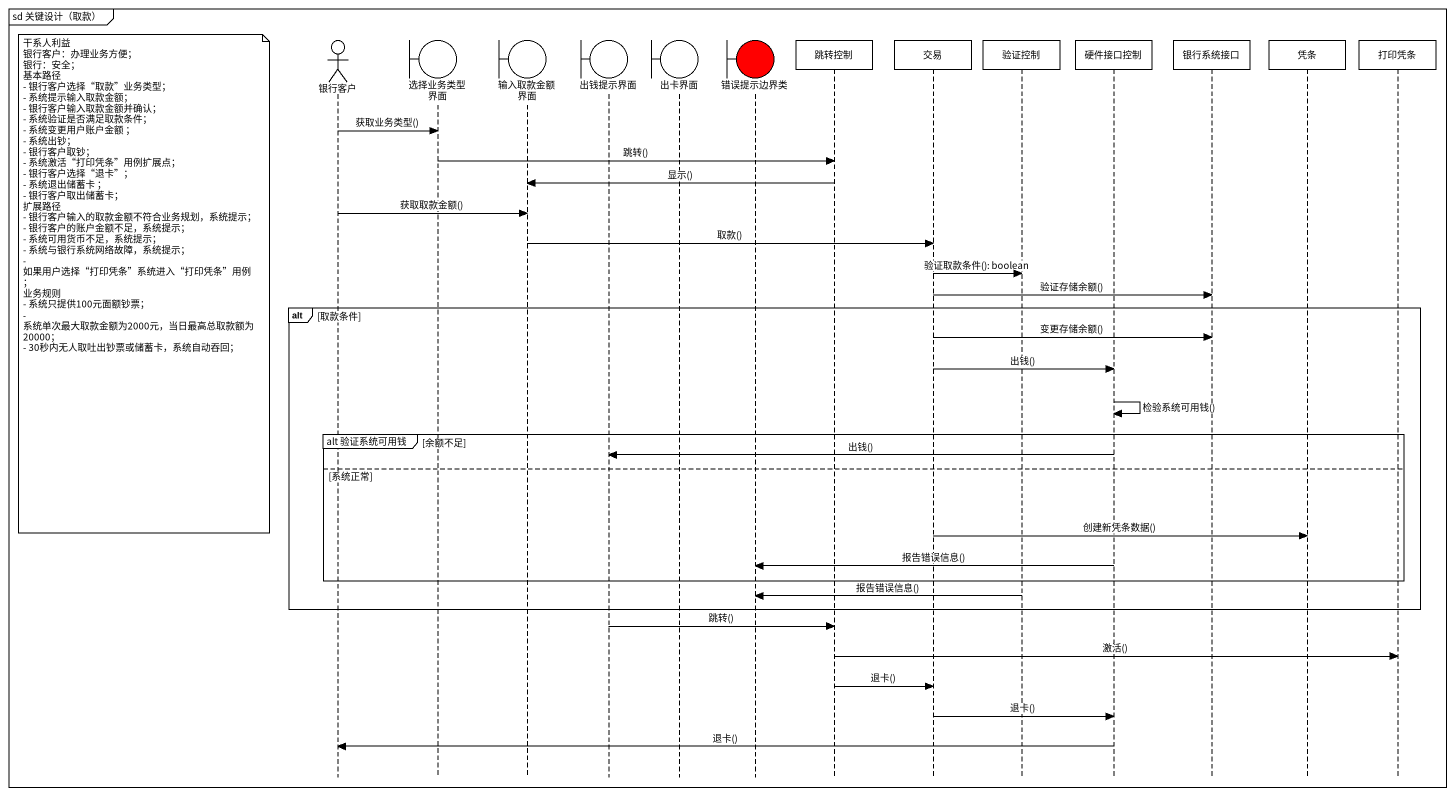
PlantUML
@startuml
mainframe sd 关键设计（取款）
hide footbox
actor 银行客户
boundary "选择业务类型 界面" as 选择业务类型_界面
boundary "输入取款金额 界面" as 输入取款金额_界面
boundary 出钱提示界面
boundary 出卡界面
boundary 错误提示边界类 #FF0000
participant 跳转控制
participant 交易
participant 验证控制
participant 硬件接口控制
participant 银行系统接口
participant 凭条
participant 打印凭条

银行客户 -> 选择业务类型_界面 : 获取业务类型()
选择业务类型_界面 -> 跳转控制 : 跳转()
跳转控制 -> 输入取款金额_界面 : 显示()
银行客户 -> 输入取款金额_界面 : 获取取款金额()
输入取款金额_界面 -> 交易 : 取款()
交易 -> 验证控制 : 验证取款条件(): boolean
note left of 银行客户
  干系人利益
  银行客户：办理业务方便；
  银行：安全；
  基本路径
  - 银行客户选择“取款”业务类型；
  - 系统提示输入取款金额；
  - 银行客户输入取款金额并确认；
  - 系统验证是否满足取款条件；
  - 系统变更用户账户金额 ；
  - 系统出钞；
  - 银行客户取钞；
  - 系统激活“打印凭条”用例扩展点；
  - 银行客户选择“退卡”；
  - 系统退出储蓄卡 ；
  - 银行客户取出储蓄卡；
  扩展路径
  - 银行客户输入的取款金额不符合业务规划，系统提示；
  - 银行客户的账户金额不足，系统提示；
  - 系统可用货币不足，系统提示；
  - 系统与银行系统网络故障，系统提示；
  - 如果用户选择“打印凭条”系统进入“打印凭条”用例；
  业务规则
  - 系统只提供100元面额钞票；
  - 系统单次最大取款金额为2000元，当日最高总取款额为20000；
  - 30秒内无人取吐出钞票或储蓄卡，系统自动吞回；
end note
交易 -> 银行系统接口 : 验证存储余额()
alt 取款条件
  交易 -> 银行系统接口 : 变更存储余额()
  交易 -> 硬件接口控制 : 出钱()
  硬件接口控制 -> 硬件接口控制 : 检验系统可用钱()
  group alt 验证系统可用钱 [余额不足]
    硬件接口控制 -> 出钱提示界面 : 出钱()
  else 系统正常
    交易 -> 凭条 : 创建新凭条数据()
    硬件接口控制 -> 错误提示边界类 : 报告错误信息()
  end
  验证控制 -> 错误提示边界类 : 报告错误信息()
end
出钱提示界面 -> 跳转控制 : 跳转()
跳转控制 -> 打印凭条 : 激活()
跳转控制 -> 交易 : 退卡()
交易 -> 硬件接口控制 : 退卡()
硬件接口控制 -> 银行客户 : 退卡()
@enduml
